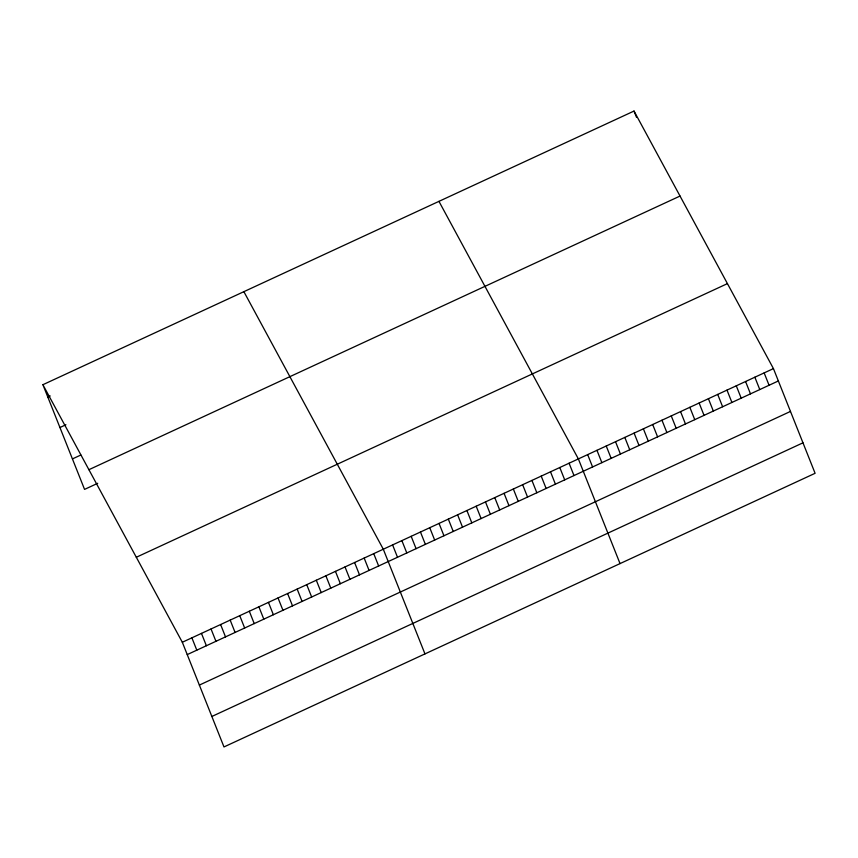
<?xml version="1.0" encoding="UTF-8"?>
<svg xmlns="http://www.w3.org/2000/svg" width="858" height="858" viewBox="0 0 858 858"><rect width="100%" height="100%" fill="white"/><g stroke="black" fill="none" stroke-linecap="round" stroke-linejoin="round"><path stroke-width="1.29" d="M42.9 384.706L634.019 111.057L773.444 368.608L815.1 473.294L223.981 746.943L182.325 642.256L42.9 384.706L84.556 489.392L97.715 483.301M47.812 397.05L50.204 395.946M59.942 427.52L65.916 424.753M72.437 458.912L80.802 455.04M88.91 469.691L680.029 196.053M136.315 557.26L727.434 283.623M182.325 642.256L773.444 368.608M187.237 654.6L778.356 380.963M199.367 685.081L790.475 411.432M211.862 716.473L802.97 442.825M438.953 201.362L578.367 458.912L620.034 563.599M243.876 291.666L383.301 549.217L424.967 653.903M764.156 372.908L769.068 385.263M754.858 377.209L759.78 389.564M745.57 381.51L750.482 393.865M634.019 111.057L636.475 117.235M736.282 385.81L741.194 398.155M726.994 390.111L731.906 402.456M717.706 394.412L722.618 406.756M708.418 398.713L713.33 411.057M699.131 403.013L704.043 415.358M689.843 407.314L694.755 419.659M680.555 411.615L685.467 423.959M671.267 415.916L676.179 428.26M661.968 420.216L666.891 432.561M652.681 424.517L657.593 436.861M643.393 428.818L648.305 441.162M634.105 433.118L639.017 445.463M624.817 437.419L629.729 449.764M615.529 441.72L620.441 454.064M606.241 446.01L611.153 458.365M596.954 450.311L601.866 462.666M587.666 454.611L592.578 466.966M569.079 463.213L573.991 475.557M559.791 467.513L564.703 479.858M550.504 471.814L555.416 484.159M541.216 476.115L546.128 488.459M531.928 480.416L536.84 492.76M522.64 484.716L527.552 497.061M513.352 489.017L518.264 501.362M504.064 493.318L508.976 505.662M494.776 497.619L499.688 509.963M485.478 501.919L490.401 514.264M476.19 506.22L481.102 518.564M466.902 510.521L471.814 522.865M457.614 514.821L462.526 527.166M448.326 519.122L453.239 531.467M439.039 523.412L443.951 535.767M429.751 527.713L434.663 540.068M420.463 532.014L425.375 544.369M411.175 536.314L416.087 548.67M401.876 540.615L406.799 552.96M392.589 544.916L397.511 557.26M373.734 553.646L378.646 565.99M364.167 558.075L369.079 570.431M354.59 562.505L359.502 574.86M345.023 566.945L349.935 579.289M335.457 571.374L340.369 583.719M325.879 575.804L330.791 588.148M316.312 580.233L321.224 592.578M306.735 584.663L311.658 597.007M297.168 589.092L302.08 601.437M287.602 593.521L292.514 605.866M278.024 597.951L282.947 610.295M268.457 602.38L273.37 614.736M258.891 606.81L263.803 619.165M249.313 611.239L254.225 623.594M239.747 615.679L244.659 628.024M230.18 620.109L235.092 632.453M220.603 624.538L225.515 636.883M211.036 628.968L215.948 641.312M201.469 633.397L206.381 645.742M191.892 637.826L196.804 650.171"/></g></svg>
